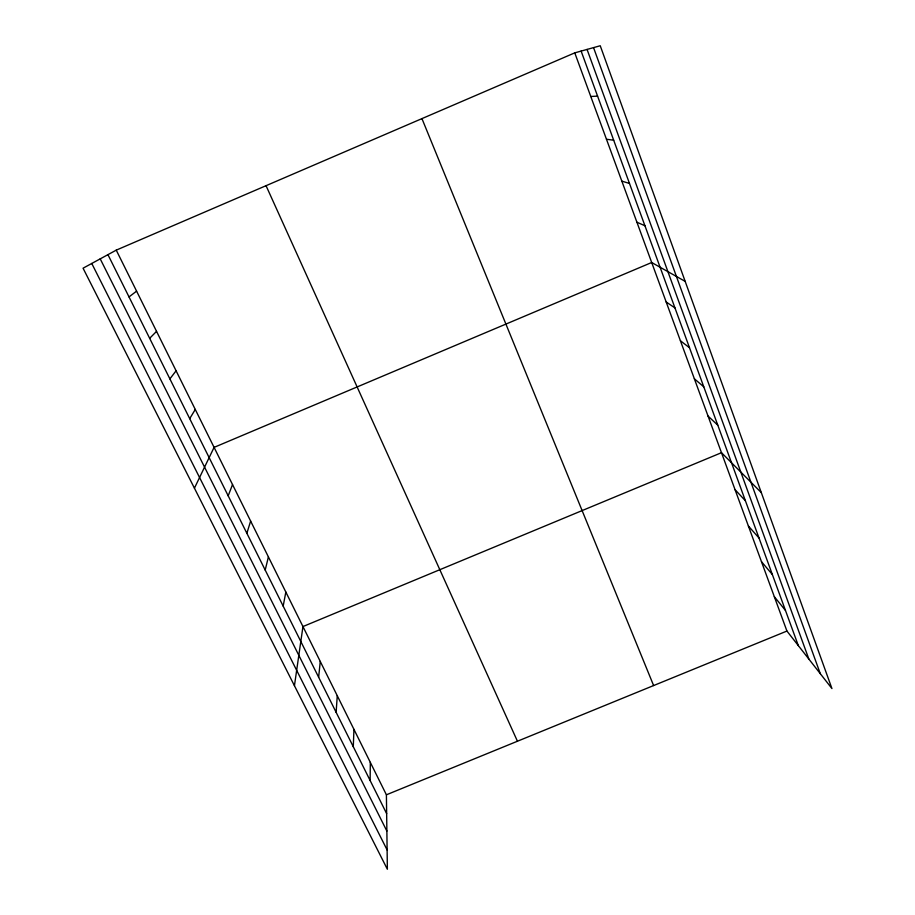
<?xml version="1.0" encoding="UTF-8"?>
<svg xmlns="http://www.w3.org/2000/svg" width="915" height="915" viewBox="0 0 915 915"><rect width="100%" height="100%" fill="white"/><g stroke="black" fill="none" stroke-linecap="round" stroke-linejoin="round"><path stroke-width="1.37" d="M370.129 780.495L370.323 762.378M353.293 746.731L353.945 729.358M336.125 712.316L337.269 695.732M318.637 677.237L320.273 661.465M294.447 685.724L302.957 626.558L721.489 452.696L761.314 492.625M283.181 606.107L285.835 592.051M265.201 570.056L268.404 556.892M246.878 533.296L250.63 521.07M228.19 495.827L232.524 484.573M194.426 488.175L214.076 447.378L651.697 262.502L685.175 281.385M189.714 418.647L195.272 409.451M169.893 378.89L176.092 370.792M149.66 338.321L156.534 331.367M129.015 296.918L136.587 291.153M116.251 250.138L83.059 268.198L387.365 869.25L386.404 794.803L116.251 250.138L574.769 52.864L600.24 45.75L831.941 688.572L786.934 631.053L574.769 52.864M386.404 794.803L786.934 631.053M590.77 96.487L597.575 96.121M606.462 139.24L613.69 140.224M621.834 181.136L629.474 183.435M636.909 222.219L644.938 225.753M666.189 302.007L674.95 307.897M680.417 340.757L689.51 347.746M694.359 378.776L703.784 386.828M708.05 416.085L717.783 425.166M735.077 489.719L745.405 500.745M748.401 526.045L759.015 538.009M761.486 561.696L772.363 574.551M774.33 596.694L785.459 610.408M91.763 263.463L387.125 849.955M100.215 258.865L386.873 831.072M107.947 254.656L386.656 813.652M266.048 185.688L517.444 741.23M421.941 118.607L653.619 685.552M581.128 51.08L798.315 645.601M587.064 49.433L808.849 659.052M593.549 47.614L820.275 673.646"/></g></svg>
